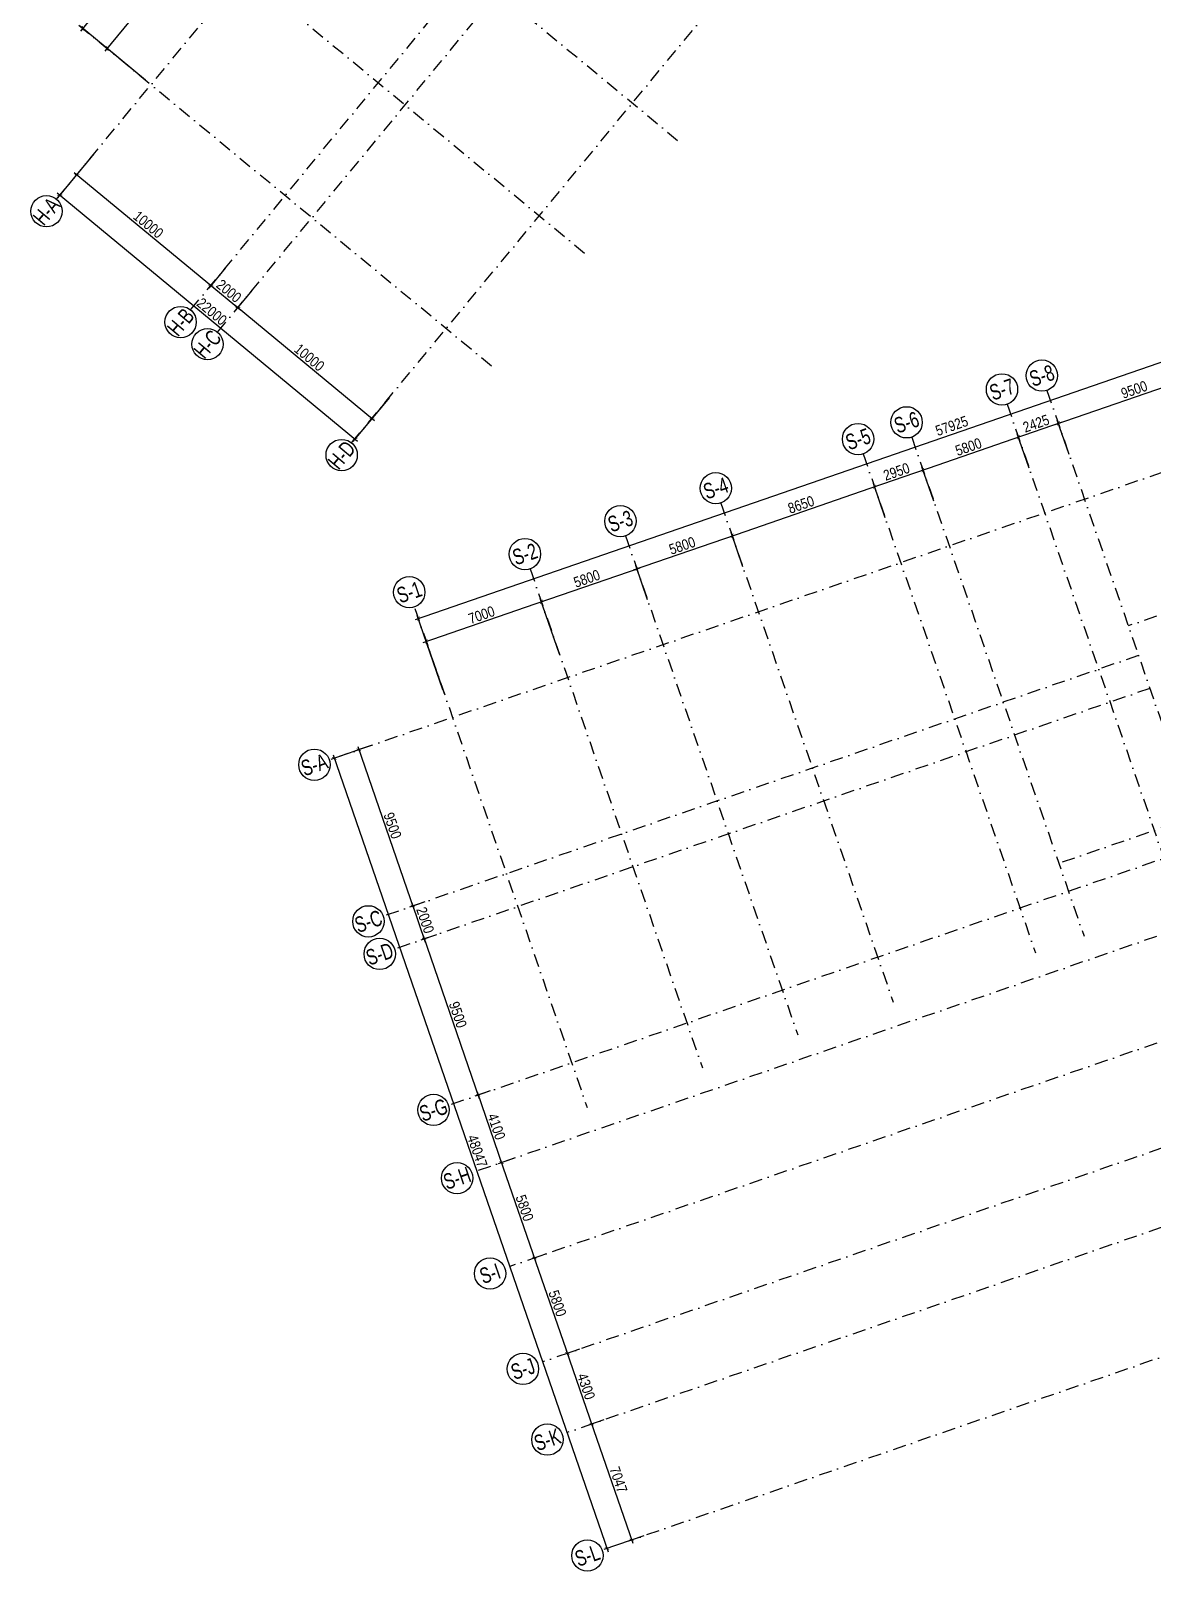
# Model space of a CAD drawing. Header units: millimetres. Extents: x 11360963 to 11503680, y 1008369 to 1185428.
# Drawn here: x 11360963 to 11425461, y 1008369 to 1096898 of the extents above; entities that cross this region are included whole.
import ezdxf
from ezdxf.enums import TextEntityAlignment as Align

# ---------------------------------------------------------------- set-up
doc = ezdxf.new("R2010")
doc.units = ezdxf.units.MM
doc.header["$MEASUREMENT"] = 0
doc.linetypes.add('xref.asix of  podium$0$xref.asix of  podium$0$DASHDOT', pattern=[1, 0.5, -0.25, 0, -0.25])
doc.layers.get('0').update_dxf_attribs({"linetype": 'CONTINUOUS', "lineweight": 13})
doc.layers.get('Defpoints').update_dxf_attribs({"color": 5, "linetype": 'CONTINUOUS', "lineweight": 13})
for name, color, linetype in [('asix north-podium', 8, 'xref.asix of  podium$0$xref.asix of  podium$0$DASHDOT'), ('Podium northen', 9, 'CONTINUOUS'), ('Podium southen', 9, 'CONTINUOUS'), ('xref.asix of  podium$0$KT-Noi that', 36, 'CONTINUOUS')]:
    doc.layers.add(name, color=color, linetype=linetype)
doc.styles.add('Arial Narrow', font='ARIALN.TTF')
doc.styles.add('xref.asix of  podium$0$xref.asix of  podium$0$ST_MBDV Cot vach 220805$0$HBA-Text', font='GOTHIC.TTF')
doc.dimstyles.new('CCU_1-200', dxfattribs={"dimscale": 200, "dimtxt": 3, "dimasz": 1, "dimexe": 1, "dimexo": 2, "dimgap": 0.5, "dimtad": 1, "dimdec": 0, "dimdsep": 46, "dimtxsty": 'Arial Narrow', "dimblk": 'ARCHTICK', "dimcen": -1, "dimdle": 1, "dimclrd": 256, "dimclre": 256, "dimclrt": 3, "dimadec": 0, "dimazin": 2, "dimtfac": 0.1, "dimtdec": 0, "dimtix": 1, "dimtmove": 2, "dimatfit": 1, "dimfxl": 1, "dimtvp": 0.833333, "dimtolj": 1, "dimtzin": 12, "dimarcsym": 0})

# ---------------------------------------------------------------- blocks, each defined once
blk = doc.blocks.new('_ArchTick')
at = {"color": 0, "linetype": 'ByBlock', "const_width": 0.15}
blk.add_lwpolyline([(-0.5, -0.5), (0.5, 0.5)], dxfattribs=at)
blk = doc.blocks.new('*D183')
at = {"layer": 'Defpoints', "color": 0, "transparency": 16777216}
for p in [(-110864, 40661), (-108840, 31309), (-107764, 31681)]:
    blk.add_point(p, dxfattribs=at)
at = {"layer": 'Podium southen', "lineweight": -2, "transparency": 16777216}
for p, q in [((-111242, 40531), (-112129, 40224)), ((-112006, 40478), (-108775, 31120)), ((-108142, 31550), (-109029, 31244))]:
    blk.add_line(p, q, dxfattribs=at)
at = {"layer": 'Podium southen', "lineweight": -2, "transparency": 16777216, "xscale": 200, "yscale": 200, "zscale": 200}
for p, rotation in [((-111940, 40289), 109.0471379209069), ((-108840, 31309), 289.0471379209069)]:
    blk.add_blockref('_ArchTick', p, dxfattribs=dict(at, rotation=rotation))
at = {"layer": 'Podium southen', "color": 3, "transparency": 16777216, "insert": (-110006, 35932), "char_height": 600, "attachment_point": 5, "rotation": 289.04714, "style": 'Arial Narrow'}
blk.add_mtext('\\A1;9500', dxfattribs=at)
blk = doc.blocks.new('*D184')
at = {"layer": 'Defpoints', "color": 0, "transparency": 16777216}
for p in [(-107111, 29791), (-105087, 20439), (-104011, 20811)]:
    blk.add_point(p, dxfattribs=at)
at = {"layer": 'Podium southen', "lineweight": -2, "transparency": 16777216}
for p, q in [((-107489, 29660), (-108376, 29354)), ((-108253, 29608), (-105022, 20250)), ((-104389, 20680), (-105276, 20374))]:
    blk.add_line(p, q, dxfattribs=at)
at = {"layer": 'Podium southen', "lineweight": -2, "transparency": 16777216, "xscale": 200, "yscale": 200, "zscale": 200}
for p, rotation in [((-108187, 29419), 109.0471379209069), ((-105087, 20439), 289.0471379209069)]:
    blk.add_blockref('_ArchTick', p, dxfattribs=dict(at, rotation=rotation))
at = {"layer": 'Podium southen', "color": 3, "transparency": 16777216, "insert": (-106253, 25062), "char_height": 600, "attachment_point": 5, "rotation": 289.04714, "style": 'Arial Narrow'}
blk.add_mtext('\\A1;9500', dxfattribs=at)
blk = doc.blocks.new('*D185')
at = {"layer": 'Defpoints', "color": 0, "transparency": 16777216}
for p in [(-107764, 31681), (-108187, 29419), (-107111, 29791)]:
    blk.add_point(p, dxfattribs=at)
at = {"layer": 'Podium southen', "lineweight": -2, "transparency": 16777216}
for p, q in [((-108142, 31551), (-109029, 31244)), ((-108905, 31499), (-108122, 29230)), ((-107489, 29660), (-108376, 29354))]:
    blk.add_line(p, q, dxfattribs=at)
at = {"layer": 'Podium southen', "lineweight": -2, "transparency": 16777216, "xscale": 200, "yscale": 200, "zscale": 200}
for p, rotation in [((-108840, 31310), 109.0471379209069), ((-108187, 29419), 289.0471379209069)]:
    blk.add_blockref('_ArchTick', p, dxfattribs=dict(at, rotation=rotation))
at = {"layer": 'Podium southen', "color": 3, "transparency": 16777216, "insert": (-108130, 30497), "char_height": 600, "attachment_point": 5, "rotation": 289.04714, "style": 'Arial Narrow'}
blk.add_mtext('\\A1;2000', dxfattribs=at)
blk = doc.blocks.new('xref.asix of  podium$0$xref.asix of  podium$0$ST_MBDV Cot vach 220805$0$GRID-SYM-flat-103')
at = {"layer": 'Podium southen'}
blk.add_circle((0, 0, 0), 900, dxfattribs=at)
at = {"layer": 'Podium southen', "style": 'xref.asix of  podium$0$xref.asix of  podium$0$ST_MBDV Cot vach 220805$0$HBA-Text'}
blk.add_attdef('GRID', text='', height=900, rotation=19.04714, dxfattribs=at).set_placement((0, 0, 0), align=Align.MIDDLE_CENTER)
blk = doc.blocks.new('*D200')
at = {"layer": 'Defpoints', "color": 0, "transparency": 16777216}
for p in [(-110864, 40661), (-95184, -4755), (-97678, -5616)]:
    blk.add_point(p, dxfattribs=at)
at = {"layer": 'Podium southen', "lineweight": -2, "transparency": 16777216}
for p, q in [((-111242, 40531), (-113547, 39735)), ((-113424, 39989), (-97613, -5805)), ((-95562, -4886), (-97868, -5681))]:
    blk.add_line(p, q, dxfattribs=at)
at = {"layer": 'Podium southen', "lineweight": -2, "transparency": 16777216, "xscale": 200, "yscale": 200, "zscale": 200}
for p, rotation in [((-113358, 39800), 109.0471379209069), ((-97678, -5616), 289.0471379209069)]:
    blk.add_blockref('_ArchTick', p, dxfattribs=dict(at, rotation=rotation))
at = {"layer": 'Podium southen', "color": 3, "transparency": 16777216, "insert": (-105134, 17224), "char_height": 600, "attachment_point": 5, "rotation": 289.04714, "style": 'Arial Narrow'}
blk.add_mtext('\\A1;48047', dxfattribs=at)
blk = doc.blocks.new('*D201')
at = {"layer": 'Defpoints', "color": 0, "transparency": 16777216}
for p in [(-104011, 20811), (-102673, 16935), (-103749, 16563)]:
    blk.add_point(p, dxfattribs=at)
at = {"layer": 'Podium southen', "lineweight": -2, "transparency": 16777216}
for p, q in [((-104389, 20680), (-105276, 20374)), ((-105152, 20628), (-103684, 16374)), ((-103051, 16805), (-103938, 16498))]:
    blk.add_line(p, q, dxfattribs=at)
at = {"layer": 'Podium southen', "lineweight": -2, "transparency": 16777216, "xscale": 200, "yscale": 200, "zscale": 200}
for p, rotation in [((-105087, 20439), 109.0471379209069), ((-103749, 16563), 289.0471379209069)]:
    blk.add_blockref('_ArchTick', p, dxfattribs=dict(at, rotation=rotation))
at = {"layer": 'Podium southen', "color": 3, "transparency": 16777216, "insert": (-104034, 18634), "char_height": 600, "attachment_point": 5, "rotation": 289.04714, "style": 'Arial Narrow'}
blk.add_mtext('\\A1;4100', dxfattribs=at)
blk = doc.blocks.new('*D202')
at = {"layer": 'Defpoints', "color": 0, "transparency": 16777216}
for p in [(-102673, 16935), (-101856, 11081), (-100780, 11453)]:
    blk.add_point(p, dxfattribs=at)
at = {"layer": 'Podium southen', "lineweight": -2, "transparency": 16777216}
for p, q in [((-103051, 16805), (-103938, 16498)), ((-103814, 16753), (-101791, 10892)), ((-101158, 11322), (-102045, 11016))]:
    blk.add_line(p, q, dxfattribs=at)
at = {"layer": 'Podium southen', "lineweight": -2, "transparency": 16777216, "xscale": 200, "yscale": 200, "zscale": 200}
for p, rotation in [((-103749, 16564), 109.0471379209069), ((-101856, 11081), 289.0471379209069)]:
    blk.add_blockref('_ArchTick', p, dxfattribs=dict(at, rotation=rotation))
at = {"layer": 'Podium southen', "color": 3, "transparency": 16777216, "insert": (-102419, 13955), "char_height": 600, "attachment_point": 5, "rotation": 289.04714, "style": 'Arial Narrow'}
blk.add_mtext('\\A1;5800', dxfattribs=at)
blk = doc.blocks.new('*D203')
at = {"layer": 'Defpoints', "color": 0, "transparency": 16777216}
for p in [(-100780, 11453), (-99963, 5599), (-98887, 5970)]:
    blk.add_point(p, dxfattribs=at)
at = {"layer": 'Podium southen', "lineweight": -2, "transparency": 16777216}
for p, q in [((-101158, 11322), (-102045, 11016)), ((-101922, 11270), (-99898, 5410)), ((-99265, 5840), (-100153, 5533))]:
    blk.add_line(p, q, dxfattribs=at)
at = {"layer": 'Podium southen', "lineweight": -2, "transparency": 16777216, "xscale": 200, "yscale": 200, "zscale": 200}
for p, rotation in [((-101856, 11081), 109.0471379209069), ((-99963, 5599), 289.0471379209069)]:
    blk.add_blockref('_ArchTick', p, dxfattribs=dict(at, rotation=rotation))
at = {"layer": 'Podium southen', "color": 3, "transparency": 16777216, "insert": (-100526, 8473), "char_height": 600, "attachment_point": 5, "rotation": 289.04714, "style": 'Arial Narrow'}
blk.add_mtext('\\A1;5800', dxfattribs=at)
blk = doc.blocks.new('*D204')
at = {"layer": 'Defpoints', "color": 0, "transparency": 16777216}
for p in [(-98887, 5970), (-97484, 1906), (-98560, 1534)]:
    blk.add_point(p, dxfattribs=at)
at = {"layer": 'Podium southen', "lineweight": -2, "transparency": 16777216}
for p, q in [((-99265, 5840), (-100153, 5533)), ((-100029, 5788), (-98495, 1345)), ((-97862, 1775), (-98749, 1469))]:
    blk.add_line(p, q, dxfattribs=at)
at = {"layer": 'Podium southen', "lineweight": -2, "transparency": 16777216, "xscale": 200, "yscale": 200, "zscale": 200}
for p, rotation in [((-99963, 5599), 109.0471379209069), ((-98560, 1534), 289.0471379209069)]:
    blk.add_blockref('_ArchTick', p, dxfattribs=dict(at, rotation=rotation))
at = {"layer": 'Podium southen', "color": 3, "transparency": 16777216, "insert": (-98878, 3699), "char_height": 600, "attachment_point": 5, "rotation": 289.04714, "style": 'Arial Narrow'}
blk.add_mtext('\\A1;4300', dxfattribs=at)
blk = doc.blocks.new('*D189')
at = {"layer": 'Defpoints', "color": 0, "transparency": 16777216}
for p in [(-97484, 1906), (-96261, -5127), (-95184, -4755)]:
    blk.add_point(p, dxfattribs=at)
at = {"layer": 'Podium southen', "lineweight": -2, "transparency": 16777216}
for p, q in [((-97862, 1775), (-98749, 1469)), ((-98625, 1723), (-96195, -5316)), ((-95562, -4886), (-96450, -5192))]:
    blk.add_line(p, q, dxfattribs=at)
at = {"layer": 'Podium southen', "lineweight": -2, "transparency": 16777216, "xscale": 200, "yscale": 200, "zscale": 200}
for p, rotation in [((-98560, 1534), 109.0471379209069), ((-96261, -5127), 289.0471379209069)]:
    blk.add_blockref('_ArchTick', p, dxfattribs=dict(at, rotation=rotation))
at = {"layer": 'Podium southen', "color": 3, "transparency": 16777216, "insert": (-97026, -1664), "char_height": 600, "attachment_point": 5, "rotation": 289.04714, "style": 'Arial Narrow'}
blk.add_mtext('\\A1;7047', dxfattribs=at)
blk = doc.blocks.new('*D190')
at = {"layer": 'Defpoints', "color": 0, "transparency": 16777216}
for p in [(-52224, 62262), (-108519, 47822), (-106978, 43358, 0)]:
    blk.add_point(p, dxfattribs=at)
at = {"layer": 'Podium southen', "lineweight": -2, "transparency": 16777216}
for p, q in [((-53577, 66792), (-108708, 47757)), ((-52355, 62640), (-53831, 66915)), ((-107108, 43736), (-108584, 48011))]:
    blk.add_line(p, q, dxfattribs=at)
at = {"layer": 'Podium southen', "lineweight": -2, "transparency": 16777216, "xscale": 200, "yscale": 200, "zscale": 200}
for p, rotation in [((-53766, 66726), 19.04771637789541), ((-108519, 47822), 199.0477163778954)]:
    blk.add_blockref('_ArchTick', p, dxfattribs=dict(at, rotation=rotation))
at = {"layer": 'Podium southen', "color": 3, "transparency": 16777216, "insert": (-77869, 58904), "char_height": 600, "attachment_point": 5, "rotation": 19.04772, "style": 'Arial Narrow'}
blk.add_mtext('\\A1;57925', dxfattribs=at)
blk = doc.blocks.new('*D191')
at = {"layer": 'Defpoints', "color": 0, "transparency": 16777216}
for p in [(-101450, 48795), (-100280, 45407), (-106897, 43123)]:
    blk.add_point(p, dxfattribs=at)
at = {"layer": 'Podium southen', "lineweight": -2, "transparency": 16777216}
for p, q in [((-108255, 46446), (-101261, 48860)), ((-100410, 45785), (-101515, 48984)), ((-107027, 43501), (-108132, 46700))]:
    blk.add_line(p, q, dxfattribs=at)
at = {"layer": 'Podium southen', "lineweight": -2, "transparency": 16777216, "xscale": 200, "yscale": 200, "zscale": 200}
for p, rotation in [((-101450, 48795), 19.04713794612659), ((-108066, 46511), 199.0471379461266)]:
    blk.add_blockref('_ArchTick', p, dxfattribs=dict(at, rotation=rotation))
at = {"layer": 'Podium southen', "color": 3, "transparency": 16777216, "insert": (-104891, 48037), "char_height": 600, "attachment_point": 5, "rotation": 19.04714, "style": 'Arial Narrow'}
blk.add_mtext('\\A1;7000', dxfattribs=at)
blk = doc.blocks.new('*D192')
at = {"layer": 'Defpoints', "color": 0, "transparency": 16777216}
for p in [(-95967, 50688), (-95220, 48523), (-100280, 45407)]:
    blk.add_point(p, dxfattribs=at)
at = {"layer": 'Podium southen', "lineweight": -2, "transparency": 16777216}
for p, q in [((-101639, 48730), (-95778, 50753)), ((-95350, 48901), (-96033, 50877)), ((-100410, 45785), (-101515, 48984))]:
    blk.add_line(p, q, dxfattribs=at)
at = {"layer": 'Podium southen', "lineweight": -2, "transparency": 16777216, "xscale": 200, "yscale": 200, "zscale": 200}
for p, rotation in [((-95967, 50688), 19.04713794612659), ((-101450, 48795), 199.0471379461266)]:
    blk.add_blockref('_ArchTick', p, dxfattribs=dict(at, rotation=rotation))
at = {"layer": 'Podium southen', "color": 3, "transparency": 16777216, "insert": (-98841, 50126), "char_height": 600, "attachment_point": 5, "rotation": 19.04714, "style": 'Arial Narrow'}
blk.add_mtext('\\A1;5800', dxfattribs=at)
blk = doc.blocks.new('*D193')
at = {"layer": 'Defpoints', "color": 0, "transparency": 16777216}
for p in [(-90485, 52581), (-89737, 50415), (-95220, 48523)]:
    blk.add_point(p, dxfattribs=at)
at = {"layer": 'Podium southen', "lineweight": -2, "transparency": 16777216}
for p, q in [((-96156, 50623), (-90296, 52646)), ((-89868, 50794), (-90550, 52770)), ((-95350, 48901), (-96033, 50877))]:
    blk.add_line(p, q, dxfattribs=at)
at = {"layer": 'Podium southen', "lineweight": -2, "transparency": 16777216, "xscale": 200, "yscale": 200, "zscale": 200}
for p, rotation in [((-90485, 52581), 19.04713794612659), ((-95967, 50688), 199.0471379461266)]:
    blk.add_blockref('_ArchTick', p, dxfattribs=dict(at, rotation=rotation))
at = {"layer": 'Podium southen', "color": 3, "transparency": 16777216, "insert": (-93359, 52019), "char_height": 600, "attachment_point": 5, "rotation": 19.04714, "style": 'Arial Narrow'}
blk.add_mtext('\\A1;5800', dxfattribs=at)
blk = doc.blocks.new('*D194')
at = {"layer": 'Defpoints', "color": 0, "transparency": 16777216}
for p in [(-82308, 55404), (-81561, 53238), (-89737, 50415)]:
    blk.add_point(p, dxfattribs=at)
at = {"layer": 'Podium southen', "lineweight": -2, "transparency": 16777216}
for p, q in [((-90674, 52516), (-82119, 55469)), ((-81691, 53616), (-82374, 55593)), ((-89868, 50794), (-90550, 52770))]:
    blk.add_line(p, q, dxfattribs=at)
at = {"layer": 'Podium southen', "lineweight": -2, "transparency": 16777216, "xscale": 200, "yscale": 200, "zscale": 200}
for p, rotation in [((-82308, 55404), 19.04713794612659), ((-90485, 52581), 199.0471379461266)]:
    blk.add_blockref('_ArchTick', p, dxfattribs=dict(at, rotation=rotation))
at = {"layer": 'Podium southen', "color": 3, "transparency": 16777216, "insert": (-86529, 54376), "char_height": 600, "attachment_point": 5, "rotation": 19.04714, "style": 'Arial Narrow'}
blk.add_mtext('\\A1;8650', dxfattribs=at)
blk = doc.blocks.new('*D195')
at = {"layer": 'Defpoints', "color": 0, "transparency": 16777216}
for p in [(-79520, 56366), (-78772, 54201), (-81561, 53238)]:
    blk.add_point(p, dxfattribs=at)
at = {"layer": 'Podium southen', "lineweight": -2, "transparency": 16777216}
for p, q in [((-82497, 55338), (-79331, 56432)), ((-78903, 54579), (-79585, 56556)), ((-81691, 53616), (-82374, 55593))]:
    blk.add_line(p, q, dxfattribs=at)
at = {"layer": 'Podium southen', "lineweight": -2, "transparency": 16777216, "xscale": 200, "yscale": 200, "zscale": 200}
for p, rotation in [((-79520, 56366), 19.04713794612659), ((-82308, 55404), 199.0471379461266)]:
    blk.add_blockref('_ArchTick', p, dxfattribs=dict(at, rotation=rotation))
at = {"layer": 'Podium southen', "color": 3, "transparency": 16777216, "insert": (-81047, 56269), "char_height": 600, "attachment_point": 5, "rotation": 19.04714, "style": 'Arial Narrow'}
blk.add_mtext('\\A1;2950', dxfattribs=at)
blk = doc.blocks.new('*D196')
at = {"layer": 'Defpoints', "color": 0, "transparency": 16777216}
for p in [(-74037, 58259), (-73290, 56094), (-78772, 54201)]:
    blk.add_point(p, dxfattribs=at)
at = {"layer": 'Podium southen', "lineweight": -2, "transparency": 16777216}
for p, q in [((-73420, 56472), (-74103, 58448)), ((-79709, 56301), (-73848, 58325)), ((-78903, 54579), (-79585, 56556))]:
    blk.add_line(p, q, dxfattribs=at)
at = {"layer": 'Podium southen', "lineweight": -2, "transparency": 16777216, "xscale": 200, "yscale": 200, "zscale": 200}
for p, rotation in [((-74037, 58259), 19.04713794612659), ((-79520, 56366), 199.0471379461266)]:
    blk.add_blockref('_ArchTick', p, dxfattribs=dict(at, rotation=rotation))
at = {"layer": 'Podium southen', "color": 3, "transparency": 16777216, "insert": (-76911, 57697), "char_height": 600, "attachment_point": 5, "rotation": 19.04714, "style": 'Arial Narrow'}
blk.add_mtext('\\A1;5800', dxfattribs=at)
blk = doc.blocks.new('*D197')
at = {"layer": 'Defpoints', "color": 0, "transparency": 16777216}
for p in [(-71745, 59051), (-70998, 56885), (-73290, 56094)]:
    blk.add_point(p, dxfattribs=at)
at = {"layer": 'Podium southen', "lineweight": -2, "transparency": 16777216}
for p, q in [((-74226, 58194), (-71556, 59116)), ((-73420, 56472), (-74103, 58448)), ((-71128, 57263), (-71810, 59240))]:
    blk.add_line(p, q, dxfattribs=at)
at = {"layer": 'Podium southen', "lineweight": -2, "transparency": 16777216, "xscale": 200, "yscale": 200, "zscale": 200}
for p, rotation in [((-71745, 59051), 19.04713794612659), ((-74037, 58259), 199.0471379461266)]:
    blk.add_blockref('_ArchTick', p, dxfattribs=dict(at, rotation=rotation))
at = {"layer": 'Podium southen', "color": 3, "transparency": 16777216, "insert": (-73024, 59039), "char_height": 600, "attachment_point": 5, "rotation": 19.04714, "style": 'Arial Narrow'}
blk.add_mtext('\\A1;2425', dxfattribs=at)
blk = doc.blocks.new('*D214')
at = {"layer": 'Defpoints', "color": 0, "transparency": 16777216}
for p in [(-62765, 62151), (-62018, 59985), (-70998, 56885)]:
    blk.add_point(p, dxfattribs=at)
at = {"layer": 'Podium southen', "lineweight": -2, "transparency": 16777216}
for p, q in [((-71934, 58985), (-62576, 62216)), ((-62148, 60364), (-62831, 62340)), ((-71128, 57263), (-71810, 59240))]:
    blk.add_line(p, q, dxfattribs=at)
at = {"layer": 'Podium southen', "lineweight": -2, "transparency": 16777216, "xscale": 200, "yscale": 200, "zscale": 200}
for p, rotation in [((-62765, 62151), 19.04713794612659), ((-71745, 59051), 199.0471379461266)]:
    blk.add_blockref('_ArchTick', p, dxfattribs=dict(at, rotation=rotation))
at = {"layer": 'Podium southen', "color": 3, "transparency": 16777216, "insert": (-67388, 60985), "char_height": 600, "attachment_point": 5, "rotation": 19.04714, "style": 'Arial Narrow'}
blk.add_mtext('\\A1;9500', dxfattribs=at)
blk = doc.blocks.new('*D126')
at = {"layer": 'Defpoints', "color": 0, "transparency": 16777216}
for p in [(-76040, 4357, 0), (-83916, -32), (-81392, -2117, 0)]:
    blk.add_point(p, dxfattribs=at)
at = {"layer": 'Podium northen', "lineweight": -2, "transparency": 16777216}
for p, q in [((-78440, 6599), (-84044, -186)), ((-76348, 4612), (-78722, 6572)), ((-81701, -1862), (-84071, 95))]:
    blk.add_line(p, q, dxfattribs=at)
at = {"layer": 'Podium northen', "lineweight": -2, "transparency": 16777216, "xscale": 200, "yscale": 200, "zscale": 200}
for p, rotation in [((-78568, 6445), 50.44882679790665), ((-83916, -32), 230.4488267979067)]:
    blk.add_blockref('_ArchTick', p, dxfattribs=dict(at, rotation=rotation))
at = {"layer": 'Podium northen', "color": 3, "transparency": 16777216, "insert": (-81555, 3465), "char_height": 600, "attachment_point": 5, "rotation": 50.44883, "style": 'Arial Narrow'}
blk.add_mtext('\\A1;8400', dxfattribs=at)
blk = doc.blocks.new('*D127')
at = {"layer": 'Defpoints', "color": 0, "transparency": 16777216}
for p in [(-76879, -12363, 0), (-75337, -13637, 0), (-76404, -14929)]:
    blk.add_point(p, dxfattribs=at)
at = {"layer": 'Podium northen', "lineweight": -2, "transparency": 16777216}
for p, q in [((-77134, -12672), (-78074, -13809)), ((-78100, -13528), (-76250, -15056)), ((-75592, -13945), (-76531, -15083))]:
    blk.add_line(p, q, dxfattribs=at)
at = {"layer": 'Podium northen', "lineweight": -2, "transparency": 16777216, "xscale": 200, "yscale": 200, "zscale": 200}
for p, rotation in [((-77946, -13655), 140.4488267500593), ((-76404, -14929), 320.4488267500593)]:
    blk.add_blockref('_ArchTick', p, dxfattribs=dict(at, rotation=rotation))
at = {"layer": 'Podium northen', "color": 3, "transparency": 16777216, "insert": (-76916, -13979), "char_height": 600, "attachment_point": 5, "rotation": 320.44883, "style": 'Arial Narrow'}
blk.add_mtext('\\A1;2000', dxfattribs=at)
blk = doc.blocks.new('*D128')
at = {"layer": 'Defpoints', "color": 0, "transparency": 16777216}
for p in [(-84590, -5996, 0), (-76879, -12363, 0), (-77946, -13655)]:
    blk.add_point(p, dxfattribs=at)
at = {"layer": 'Podium northen', "lineweight": -2, "transparency": 16777216}
for p, q in [((-84845, -6304), (-85784, -7442)), ((-85811, -7160), (-77792, -13783)), ((-77134, -12672), (-78074, -13809))]:
    blk.add_line(p, q, dxfattribs=at)
at = {"layer": 'Podium northen', "lineweight": -2, "transparency": 16777216, "xscale": 200, "yscale": 200, "zscale": 200}
for p, rotation in [((-85657, -7288), 140.4488267500593), ((-77946, -13655), 320.4488267500593)]:
    blk.add_blockref('_ArchTick', p, dxfattribs=dict(at, rotation=rotation))
at = {"layer": 'Podium northen', "color": 3, "transparency": 16777216, "insert": (-81543, -10158), "char_height": 600, "attachment_point": 5, "rotation": 320.44883, "style": 'Arial Narrow'}
blk.add_mtext('\\A1;10000', dxfattribs=at)
blk = doc.blocks.new('*D129')
at = {"layer": 'Defpoints', "color": 0, "transparency": 16777216}
for p in [(-75337, -13637, 0), (-67627, -20005, 0), (-68694, -21296)]:
    blk.add_point(p, dxfattribs=at)
at = {"layer": 'Podium northen', "lineweight": -2, "transparency": 16777216}
for p, q in [((-75592, -13945), (-76531, -15083)), ((-76558, -14801), (-68539, -21424)), ((-67881, -20313), (-68821, -21451))]:
    blk.add_line(p, q, dxfattribs=at)
at = {"layer": 'Podium northen', "lineweight": -2, "transparency": 16777216, "xscale": 200, "yscale": 200, "zscale": 200}
for p, rotation in [((-76404, -14929), 140.4488267500593), ((-68694, -21296), 320.4488267500593)]:
    blk.add_blockref('_ArchTick', p, dxfattribs=dict(at, rotation=rotation))
at = {"layer": 'Podium northen', "color": 3, "transparency": 16777216, "insert": (-72290, -17799), "char_height": 600, "attachment_point": 5, "rotation": 320.44883, "style": 'Arial Narrow'}
blk.add_mtext('\\A1;10000', dxfattribs=at)
blk = doc.blocks.new('*D135')
at = {"layer": 'Defpoints', "color": 0, "transparency": 16777216}
for p in [(-84420, -5790, 0), (-67457, -19799, 0), (-69670, -22479)]:
    blk.add_point(p, dxfattribs=at)
at = {"layer": 'Podium northen', "lineweight": -2, "transparency": 16777216}
for p, q in [((-84675, -6099), (-86761, -8624)), ((-86788, -8343), (-69516, -22606)), ((-67712, -20108), (-69797, -22633))]:
    blk.add_line(p, q, dxfattribs=at)
at = {"layer": 'Podium northen', "lineweight": -2, "transparency": 16777216, "xscale": 200, "yscale": 200, "zscale": 200}
for p, rotation in [((-86633, -8470), 140.448826737874), ((-69670, -22479), 320.448826737874)]:
    blk.add_blockref('_ArchTick', p, dxfattribs=dict(at, rotation=rotation))
at = {"layer": 'Podium northen', "color": 3, "transparency": 16777216, "insert": (-77893, -15161), "char_height": 600, "attachment_point": 5, "rotation": 320.44883, "style": 'Arial Narrow'}
blk.add_mtext('\\A1;22000', dxfattribs=at)
blk = doc.blocks.new('*D102')
at = {"layer": 'Defpoints', "color": 0, "transparency": 16777216}
for p in [(-42514, 52929), (-38601, 49698, 0), (-81392, -2117, 0)]:
    blk.add_point(p, dxfattribs=at)
at = {"layer": 'Podium northen', "lineweight": -2, "transparency": 16777216}
for p, q in [((-85432, 960), (-42386, 53083)), ((-38910, 49953), (-42668, 53056)), ((-81701, -1862), (-85458, 1241))]:
    blk.add_line(p, q, dxfattribs=at)
at = {"layer": 'Podium northen', "lineweight": -2, "transparency": 16777216, "xscale": 200, "yscale": 200, "zscale": 200}
for p, rotation in [((-42514, 52929), 50.44882697620244), ((-85304, 1114), 230.4488269762024)]:
    blk.add_blockref('_ArchTick', p, dxfattribs=dict(at, rotation=rotation))
at = {"layer": 'Podium northen', "color": 3, "transparency": 16777216, "insert": (-62730, 29447), "char_height": 600, "attachment_point": 5, "rotation": 50.44883, "style": 'Arial Narrow'}
blk.add_mtext('\\A1;67200', dxfattribs=at)
blk = doc.blocks.new('xref.asix of  podium$0$xref.asix of  podium$0$Asix South Tower')
at = {"layer": 'asix north-podium', "ltscale": 1500}
for p, q in [((-45928.1, 63080), (-113358.3, 39799.9)), ((-72397.8, 60940.8), (-54303.1, 8530.3)), ((-74690, 60149.4), (-64788, 31468.5)), ((-80172.4, 58256.6), (-70270.4, 29575.7)), ((-82960.9, 57293.9), (-73058.9, 28613)), ((-43415.2, 55801.6), (-67725.7, 47408.4)), ((-91137.3, 54471), (-81235.3, 25790.1)), ((-96619.8, 52578.2), (-86717.8, 23897.3)), ((-102102.2, 50685.3), (-92200.2, 22004.5)), ((-108719, 48400.9), (-98817, 19720.1)), ((-67132.6, 45709), (-110541.5, 30722.1)), ((-39629.6, 44836.7), (-71714.8, 33759.3)), ((-66479.9, 43818.5), (-109888.9, 28831.6)), ((-37736.8, 39354.3), (-105450.5, 15976.2)), ((-63379.6, 34838.6), (-106788.6, 19851.7)), ((-37735.1, 33218.9), (-103274.2, 10591.7)), ((-47391.3, 23749.2), (-101381.4, 5109.2)), ((-45988, 19684.6), (-99978.1, 1044.6)), ((-52170.8, 10095.3), (-96381.5, -5168.4))]:
    blk.add_line(p, q, dxfattribs=at)
at = {"layer": 'Podium southen'}
ref = blk.add_blockref('xref.asix of  podium$0$xref.asix of  podium$0$ST_MBDV Cot vach 220805$0$GRID-SYM-flat-103', (-72691.5, 61791.5), dxfattribs=at)
ref.add_attrib('GRID', 'S-8', dxfattribs={"height": 900, "rotation": 19, "style": 'xref.asix of  podium$0$xref.asix of  podium$0$ST_MBDV Cot vach 220805$0$HBA-Text', "width": 0.75}).set_placement((-72691.5, 61791.5, 0), align=Align.MIDDLE_CENTER)
ref = blk.add_blockref('xref.asix of  podium$0$xref.asix of  podium$0$ST_MBDV Cot vach 220805$0$GRID-SYM-flat-103', (-74983.7, 61000.1), dxfattribs=at)
ref.add_attrib('GRID', 'S-7', dxfattribs={"height": 900, "rotation": 19, "style": 'xref.asix of  podium$0$xref.asix of  podium$0$ST_MBDV Cot vach 220805$0$HBA-Text', "width": 0.75}).set_placement((-74983.7, 61000.1, 0), align=Align.MIDDLE_CENTER)
ref = blk.add_blockref('xref.asix of  podium$0$xref.asix of  podium$0$ST_MBDV Cot vach 220805$0$GRID-SYM-flat-103', (-80466.2, 59107.3), dxfattribs=at)
ref.add_attrib('GRID', 'S-6', dxfattribs={"height": 900, "rotation": 19, "style": 'xref.asix of  podium$0$xref.asix of  podium$0$ST_MBDV Cot vach 220805$0$HBA-Text', "width": 0.75}).set_placement((-80466.2, 59107.3, 0), align=Align.MIDDLE_CENTER)
ref = blk.add_blockref('xref.asix of  podium$0$xref.asix of  podium$0$ST_MBDV Cot vach 220805$0$GRID-SYM-flat-103', (-83254.6, 58144.6), dxfattribs=at)
ref.add_attrib('GRID', 'S-5', dxfattribs={"height": 900, "rotation": 19, "style": 'xref.asix of  podium$0$xref.asix of  podium$0$ST_MBDV Cot vach 220805$0$HBA-Text', "width": 0.75}).set_placement((-83254.6, 58144.6, 0), align=Align.MIDDLE_CENTER)
ref = blk.add_blockref('xref.asix of  podium$0$xref.asix of  podium$0$ST_MBDV Cot vach 220805$0$GRID-SYM-flat-103', (-91431.1, 55321.7), dxfattribs=at)
ref.add_attrib('GRID', 'S-4', dxfattribs={"height": 900, "rotation": 19, "style": 'xref.asix of  podium$0$xref.asix of  podium$0$ST_MBDV Cot vach 220805$0$HBA-Text', "width": 0.75}).set_placement((-91431.1, 55321.7, 0), align=Align.MIDDLE_CENTER)
ref = blk.add_blockref('xref.asix of  podium$0$xref.asix of  podium$0$ST_MBDV Cot vach 220805$0$GRID-SYM-flat-103', (-96913.5, 53428.9), dxfattribs=at)
ref.add_attrib('GRID', 'S-3', dxfattribs={"height": 900, "rotation": 19, "style": 'xref.asix of  podium$0$xref.asix of  podium$0$ST_MBDV Cot vach 220805$0$HBA-Text', "width": 0.75}).set_placement((-96913.5, 53428.9, 0), align=Align.MIDDLE_CENTER)
ref = blk.add_blockref('xref.asix of  podium$0$xref.asix of  podium$0$ST_MBDV Cot vach 220805$0$GRID-SYM-flat-103', (-102396, 51536.1), dxfattribs=at)
ref.add_attrib('GRID', 'S-2', dxfattribs={"height": 900, "rotation": 19.047138, "style": 'xref.asix of  podium$0$xref.asix of  podium$0$ST_MBDV Cot vach 220805$0$HBA-Text', "width": 0.75}).set_placement((-102396, 51536.1, 0), align=Align.MIDDLE_CENTER)
ref = blk.add_blockref('xref.asix of  podium$0$xref.asix of  podium$0$ST_MBDV Cot vach 220805$0$GRID-SYM-flat-103', (-109045.2, 49346.2), dxfattribs=at)
ref.add_attrib('GRID', 'S-1', dxfattribs={"height": 900, "rotation": 19, "style": 'xref.asix of  podium$0$xref.asix of  podium$0$ST_MBDV Cot vach 220805$0$HBA-Text', "width": 0.75}).set_placement((-109045.2, 49346.2, 0), align=Align.MIDDLE_CENTER)
ref = blk.add_blockref('xref.asix of  podium$0$xref.asix of  podium$0$ST_MBDV Cot vach 220805$0$GRID-SYM-flat-103', (-114499.2, 39428.2), dxfattribs=at)
ref.add_attrib('GRID', 'S-A', dxfattribs={"height": 900, "rotation": 19, "style": 'xref.asix of  podium$0$xref.asix of  podium$0$ST_MBDV Cot vach 220805$0$HBA-Text', "width": 0.75}).set_placement((-114499.2, 39428.2, 0), align=Align.MIDDLE_CENTER)
ref = blk.add_blockref('xref.asix of  podium$0$xref.asix of  podium$0$ST_MBDV Cot vach 220805$0$GRID-SYM-flat-103', (-111392.3, 30428.4, 0), dxfattribs=at)
ref.add_attrib('GRID', 'S-C', dxfattribs={"height": 900, "rotation": 19, "style": 'xref.asix of  podium$0$xref.asix of  podium$0$ST_MBDV Cot vach 220805$0$HBA-Text', "width": 0.75}).set_placement((-111392.3, 30428.4, 0), align=Align.MIDDLE_CENTER)
ref = blk.add_blockref('xref.asix of  podium$0$xref.asix of  podium$0$ST_MBDV Cot vach 220805$0$GRID-SYM-flat-103', (-110745.1, 28554.5, 0), dxfattribs=at)
ref.add_attrib('GRID', 'S-D', dxfattribs={"height": 900, "rotation": 19, "style": 'xref.asix of  podium$0$xref.asix of  podium$0$ST_MBDV Cot vach 220805$0$HBA-Text', "width": 0.75}).set_placement((-110745.1, 28554.5, 0), align=Align.MIDDLE_CENTER)
ref = blk.add_blockref('xref.asix of  podium$0$xref.asix of  podium$0$ST_MBDV Cot vach 220805$0$GRID-SYM-flat-103', (-107650.1, 19589.9, 0), dxfattribs=at)
ref.add_attrib('GRID', 'S-G', dxfattribs={"height": 900, "rotation": 19, "style": 'xref.asix of  podium$0$xref.asix of  podium$0$ST_MBDV Cot vach 220805$0$HBA-Text', "width": 0.75}).set_placement((-107650.1, 19589.9, 0), align=Align.MIDDLE_CENTER)
ref = blk.add_blockref('xref.asix of  podium$0$xref.asix of  podium$0$ST_MBDV Cot vach 220805$0$GRID-SYM-flat-103', (-106297, 15670.3, 0), dxfattribs=at)
ref.add_attrib('GRID', 'S-H', dxfattribs={"height": 900, "rotation": 19, "style": 'xref.asix of  podium$0$xref.asix of  podium$0$ST_MBDV Cot vach 220805$0$HBA-Text', "width": 0.75}).set_placement((-106297, 15670.3, 0), align=Align.MIDDLE_CENTER)
ref = blk.add_blockref('xref.asix of  podium$0$xref.asix of  podium$0$ST_MBDV Cot vach 220805$0$GRID-SYM-flat-103', (-104404.2, 10187.9, 0), dxfattribs=at)
ref.add_attrib('GRID', 'S-I', dxfattribs={"height": 900, "rotation": 19, "style": 'xref.asix of  podium$0$xref.asix of  podium$0$ST_MBDV Cot vach 220805$0$HBA-Text', "width": 0.75}).set_placement((-104404.2, 10187.9, 0), align=Align.MIDDLE_CENTER)
ref = blk.add_blockref('xref.asix of  podium$0$xref.asix of  podium$0$ST_MBDV Cot vach 220805$0$GRID-SYM-flat-103', (-102511.4, 4705.4, 0), dxfattribs=at)
ref.add_attrib('GRID', 'S-J', dxfattribs={"height": 900, "rotation": 19, "style": 'xref.asix of  podium$0$xref.asix of  podium$0$ST_MBDV Cot vach 220805$0$HBA-Text', "width": 0.75}).set_placement((-102511.4, 4705.4, 0), align=Align.MIDDLE_CENTER)
ref = blk.add_blockref('xref.asix of  podium$0$xref.asix of  podium$0$ST_MBDV Cot vach 220805$0$GRID-SYM-flat-103', (-101108.1, 640.9, 0), dxfattribs=at)
ref.add_attrib('GRID', 'S-K', dxfattribs={"height": 900, "rotation": 19, "style": 'xref.asix of  podium$0$xref.asix of  podium$0$ST_MBDV Cot vach 220805$0$HBA-Text', "width": 0.75}).set_placement((-101108.1, 640.9, 0), align=Align.MIDDLE_CENTER)
ref = blk.add_blockref('xref.asix of  podium$0$xref.asix of  podium$0$ST_MBDV Cot vach 220805$0$GRID-SYM-flat-103', (-98808.5, -6019.9, 0), dxfattribs=at)
ref.add_attrib('GRID', 'S-L', dxfattribs={"height": 900, "rotation": 19, "style": 'xref.asix of  podium$0$xref.asix of  podium$0$ST_MBDV Cot vach 220805$0$HBA-Text', "width": 0.75}).set_placement((-98808.5, -6019.9, 0), align=Align.MIDDLE_CENTER)
dim = blk.add_linear_dim(base=(-108519, 47822.2), p1=(-52224.4, 62261.9), p2=(-106977.6, 43357.8, 0), angle=199.047716, dimstyle='CCU_1-200', dxfattribs=at)
dim.commit()
dim.dimension.update_dxf_attribs({"geometry": '*D190', "text_midpoint": (-77869.2, 58904.2), "dimtype": 129})
for base, p1, p2, angle, picture, middle in [((-62765.3, 62150.9), (-70997.6, 56885.2), (-62017.7, 59985.5), 19.047138, '*D214', (-67387.9, 60984.9)), ((-71745.2, 59050.6), (-73289.8, 56093.8), (-70997.6, 56885.2), 19.047138, '*D197', (-73023.9, 59039)), ((-74037.4, 58259.3), (-78772.3, 54201), (-73289.8, 56093.8), 19.047138, '*D196', (-76911.3, 57697)), ((-79519.9, 56366.5), (-81560.8, 53238.3), (-78772.3, 54201), 19.047138, '*D195', (-81046.7, 56269.2)), ((-82308.4, 55403.7), (-89737.2, 50415.4), (-81560.8, 53238.3), 19.047138, '*D194', (-86529.2, 54376.4)), ((-90484.8, 52580.8), (-95219.6, 48522.6), (-89737.2, 50415.4), 19.047138, '*D193', (-93358.6, 52018.5)), ((-95967.2, 50688), (-100279.9, 45407), (-95219.6, 48522.6), 19.047138, '*D192', (-98841.1, 50125.7)), ((-101449.7, 48795.2), (-106896.7, 43122.6), (-100279.9, 45407), 19.047138, '*D191', (-104890.7, 48037.1)), ((-97678.5, -5616.2), (-110863.9, 40661.1), (-95184.1, -4755), 109.047138, '*D200', (-105134.3, 17224.5)), ((-108840, 31309.4), (-110863.9, 40661.1), (-107763.5, 31681), 109.047138, '*D183', (-110006.1, 35932)), ((-108187.4, 29419), (-107763.6, 31681.2), (-107110.9, 29790.7), 109.047138, '*D185', (-108129.7, 30496.9)), ((-105087.1, 20439), (-107110.9, 29790.7), (-104010.6, 20810.7), 109.047138, '*D184', (-106253.1, 25061.6)), ((-103749, 16563.5), (-104010.6, 20810.7), (-102672.5, 16935.1), 109.047138, '*D201', (-104034, 18633.9)), ((-101856.3, 11081.2), (-102672.6, 16935.3), (-100779.8, 11452.8), 109.047138, '*D202', (-102418.6, 13955)), ((-99963.5, 5598.7), (-100779.8, 11452.8), (-98887, 5970.4), 109.047138, '*D203', (-100525.8, 8472.6)), ((-98560.2, 1534.1), (-98887, 5970.4), (-97483.7, 1905.8), 109.047138, '*D204', (-98877.7, 3699)), ((-96260.6, -5126.6), (-97483.7, 1905.8), (-95184.1, -4755), 109.047138, '*D189', (-97026.3, -1663.6))]:
    dim = blk.add_linear_dim(base=base, p1=p1, p2=p2, angle=angle, dimstyle='CCU_1-200', dxfattribs=at)
    dim.commit()
    dim.dimension.update_dxf_attribs({"geometry": picture, "text_midpoint": middle})
blk = doc.blocks.new('trucbac')
at = {"layer": 'asix north-podium', "ltscale": 1500}
for p, q in [((-86824.4, -8701.4), (-35669.2, 53242)), ((-79113.8, -15069.1), (-40045.1, 32238.9)), ((-77571.7, -16342.6), (-38503, 30965.4)), ((-69861.2, -22710.3), (-30792.4, 24597.7)), ((-74837.9, 14258.9, 0), (-51100.1, -5344.7)), ((-80186.7, 7782, 0), (-56448.9, -11821.6)), ((-85535.6, 1305.1, 0), (-61797.8, -18298.4))]:
    blk.add_line(p, q, dxfattribs=at)
at = {"layer": 'Podium northen'}
ref = blk.add_blockref('xref.asix of  podium$0$xref.asix of  podium$0$ST_MBDV Cot vach 220805$0$GRID-SYM-flat-103', (-87397.5, -9395.4, 0), dxfattribs=at)
ref.add_attrib('GRID', 'H-A', dxfattribs={"layer": 'Podium southen', "height": 900, "rotation": 50, "style": 'xref.asix of  podium$0$xref.asix of  podium$0$ST_MBDV Cot vach 220805$0$HBA-Text', "width": 0.75}).set_placement((-87397.5, -9395.4, 0), align=Align.MIDDLE_CENTER)
ref = blk.add_blockref('xref.asix of  podium$0$xref.asix of  podium$0$ST_MBDV Cot vach 220805$0$GRID-SYM-flat-103', (-79686.9, -15763, 0), dxfattribs=at)
ref.add_attrib('GRID', 'H-B', dxfattribs={"layer": 'Podium southen', "height": 900, "rotation": 50, "style": 'xref.asix of  podium$0$xref.asix of  podium$0$ST_MBDV Cot vach 220805$0$HBA-Text', "width": 0.75}).set_placement((-79686.9, -15763, 0), align=Align.MIDDLE_CENTER)
ref = blk.add_blockref('xref.asix of  podium$0$xref.asix of  podium$0$ST_MBDV Cot vach 220805$0$GRID-SYM-flat-103', (-78144.8, -17036.6, 0), dxfattribs=at)
ref.add_attrib('GRID', 'H-C', dxfattribs={"layer": 'Podium southen', "height": 900, "rotation": 50, "style": 'xref.asix of  podium$0$xref.asix of  podium$0$ST_MBDV Cot vach 220805$0$HBA-Text', "width": 0.75}).set_placement((-78144.8, -17036.6, 0), align=Align.MIDDLE_CENTER)
ref = blk.add_blockref('xref.asix of  podium$0$xref.asix of  podium$0$ST_MBDV Cot vach 220805$0$GRID-SYM-flat-103', (-70434.2, -23404.2, 0), dxfattribs=at)
ref.add_attrib('GRID', 'H-D', dxfattribs={"layer": 'Podium southen', "height": 900, "rotation": 50, "style": 'xref.asix of  podium$0$xref.asix of  podium$0$ST_MBDV Cot vach 220805$0$HBA-Text', "width": 0.75}).set_placement((-70434.2, -23404.2, 0), align=Align.MIDDLE_CENTER)
dim = blk.add_linear_dim(base=(-42513.5, 52929.1), p1=(-81392.2, -2116.6, 0), p2=(-38601.5, 49698.4, 0), angle=50.448827, dimstyle='CCU_1-200', dxfattribs=at)
dim.commit()
dim.dimension.update_dxf_attribs({"geometry": '*D102', "text_midpoint": (-62730.1, 29446.7), "dimtype": 161})
for base, p1, p2, angle, picture, middle in [((-83916.4, -32.1), (-76039.9, 4357.4, 0), (-81392.2, -2116.6, 0), 50.448827, '*D126', (-81555.2, 3465.1)), ((-77946.3, -13655.3), (-84590, -5995.8, 0), (-76879.4, -12363.5, 0), 140.448827, '*D128', (-81542.8, -10158.1)), ((-76404.1, -14928.8), (-76879.4, -12363.5, 0), (-75337.3, -13637, 0), 140.448827, '*D127', (-76916.4, -13978.7)), ((-68693.6, -21296.5), (-75337.3, -13637, 0), (-67626.8, -20004.7, 0), 140.448827, '*D129', (-72290.1, -17799.3))]:
    dim = blk.add_linear_dim(base=base, p1=p1, p2=p2, angle=angle, dimstyle='CCU_1-200', dxfattribs=at)
    dim.commit()
    dim.dimension.update_dxf_attribs({"geometry": picture, "text_midpoint": middle})
dim = blk.add_aligned_dim(p1=(-84420.4, -5790.4, 0), p2=(-67457.1, -19799.3, 0), distance=-3475.4, dimstyle='CCU_1-200', dxfattribs=at)
dim.commit()
dim.dimension.update_dxf_attribs({"geometry": '*D135', "text_midpoint": (-77893, -15161.2)})

msp = doc.modelspace()

# ---------------------------------------------------------------- block references
at = {"layer": 'Podium southen'}
msp.add_blockref('xref.asix of  podium$0$xref.asix of  podium$0$Asix South Tower', (11491756, 1015289), dxfattribs=at)
at = {"layer": 'xref.asix of  podium$0$KT-Noi that'}
msp.add_blockref('trucbac', (11449261, 1095922), dxfattribs=at)

doc.saveas('drawing.dxf')
